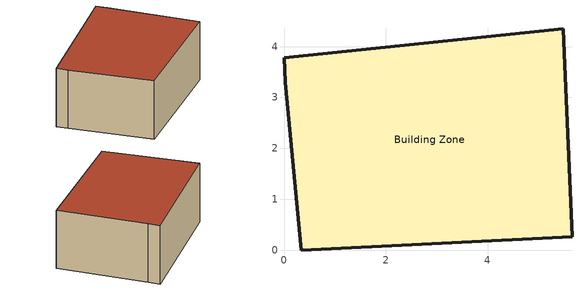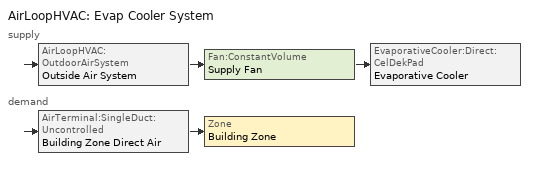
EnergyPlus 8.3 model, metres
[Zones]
Building Zone
 floor adiabatic (FloorConstruction): 0.02,3.3 0,3.78 5.49,4.35 5.51,3.87 5.66,0.26 0.34,0 z0
 wall outside (WallConstruction): 0.02,3.3 0,3.78 5.49,4.35 5.51,3.87 5.66,0.26 0.34,0 0.02,3.3 z0:2.4
 roof outside (RoofConstruction): 0.02,3.3 0.34,0 5.66,0.26 5.51,3.87 5.49,4.35 0,3.78 z2.4
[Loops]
AirLoopHVAC 'Evap Cooler System'
 supply: AirLoopHVAC:OutdoorAirSystem 'Outside Air System' > Fan:ConstantVolume 'Supply Fan' > EvaporativeCooler:Direct:CelDekPad 'Evaporative Cooler'
 demand: AirTerminal:SingleDuct:Uncontrolled 'Building Zone Direct Air' > Zone 'Building Zone'
[Building]
way:308064632: 0, City, .05, .05, MinimalShadowing, 30, 6
[Site:GroundTemperature:BuildingSurface]
18.99, 18.92, 19.02, 19.12, 19.21, 19.23, 19.07, 19.32, 19.09, 19.21, 19.13, 18.96
[SizingPeriod:DesignDay]
Summer Conditions: 7, 21, SummerDesignDay, 32, 15.2, , , WetBulb, 15.5, , , , , 81560, 4.9, 0, No, No, No, ASHRAEClearSky, , , , , 1
Winter Conditions: 12, 21, WinterDesignDay, -18.8, 0, , , WetBulb, -18.8, , , , , 81560, 3, 340, No, No, No, ASHRAEClearSky, , , , , 0
[Material]
Concrete Floor: MediumRough, 0.101498, 1.729577, 2242.585, 836.8, 0.9, 0.65, 0.65
[Material:NoMass]
Wall Material: Rough, 2.90965, 0.9, 0.75, 0.75
Roof Material: Rough, 5.456, 0.9, 0.75, 0.75
[Construction]
FloorConstruction: Concrete Floor
WallConstruction: Wall Material
RoofConstruction: Roof Material
[Zone]
Building Zone: 0, 0, 0, 0, 1, 1, autocalculate, autocalculate
[AirLoopHVAC]
Evap Cooler System: , Evap Cooler Availability List, 2, Air Loop Branches, , Supply Inlet Node, Zone Equipment Outlet Node, Zone Equipment Inlet Node, Supply Outlet Node
[AvailabilityManager:LowTemperatureTurnOff]
Low Temperature Turn Off Availability Manager: Building Zone Outlet Node, 23
[AvailabilityManager:HighTemperatureTurnOn]
High Temperature Turn On Availability Manager: Building Zone Outlet Node, 27
[AirLoopHVAC:OutdoorAirSystem]
Outside Air System: Outside Air System Controllers, Outside Air System Equipment, Evap Cooler Availability List
[Controller:OutdoorAir]
Outside Air Controller: Relief Air Outlet Node, Supply Inlet Node, Fan Inlet Node, Outside Air Inlet Node, 2, 2, NoEconomizer, ModulateFlow, 19, , , , 4, NoLockout, FixedMinimum
[OutdoorAir:Mixer]
Outside Air Mixing Box: Fan Inlet Node, Outside Air Inlet Node, Relief Air Outlet Node, Supply Inlet Node
[Fan:ConstantVolume]
Supply Fan: Fan Availability Schedule, 0.7, 600, 2, 0.9, 1, Fan Inlet Node, Evap Cooler Inlet Node
[EvaporativeCooler:Direct:CelDekPad]
Evaporative Cooler: System Availability Schedule, 0.6, 0.2, 225, Evap Cooler Inlet Node, Supply Outlet Node, CONSTANT
[Zone equipment]
Building Zone: Building Zone Direct Air, Building Zone Baseboard
[AirTerminal:SingleDuct:Uncontrolled]
Building Zone Direct Air: System Availability Schedule, Building Zone Inlet Node, 1.5
[ZoneHVAC:Baseboard:Convective:Electric]
Building Zone Baseboard: System Availability Schedule, HeatingDesignCapacity, 8000, , , 0.97
[ZoneControl:Thermostat]
Building Zone Thermostat: Building Zone, Zone Control Type Sched, ThermostatSetpoint:SingleHeating, Heating Setpoint
[ThermostatSetpoint:SingleHeating]
Heating Setpoint: Heating Setpoint Schedule
[Schedule:Compact]
System Availability Schedule: Any Number, THROUGH: 12/31, FOR: AllDays, UNTIL: 24:00, 1
Fan Availability Schedule: Any Number, THROUGH: 12/31, FOR: AllDays, UNTIL: 12:00, 1, UNTIL: 24:00, 0
Zone Control Type Sched: Any Number, Through: 12/31, For: AllDays, Until: 24:00, 1
Heating Setpoint Schedule: Any Number, Through: 12/31, For: AllDays, Until: 24:00, 20
